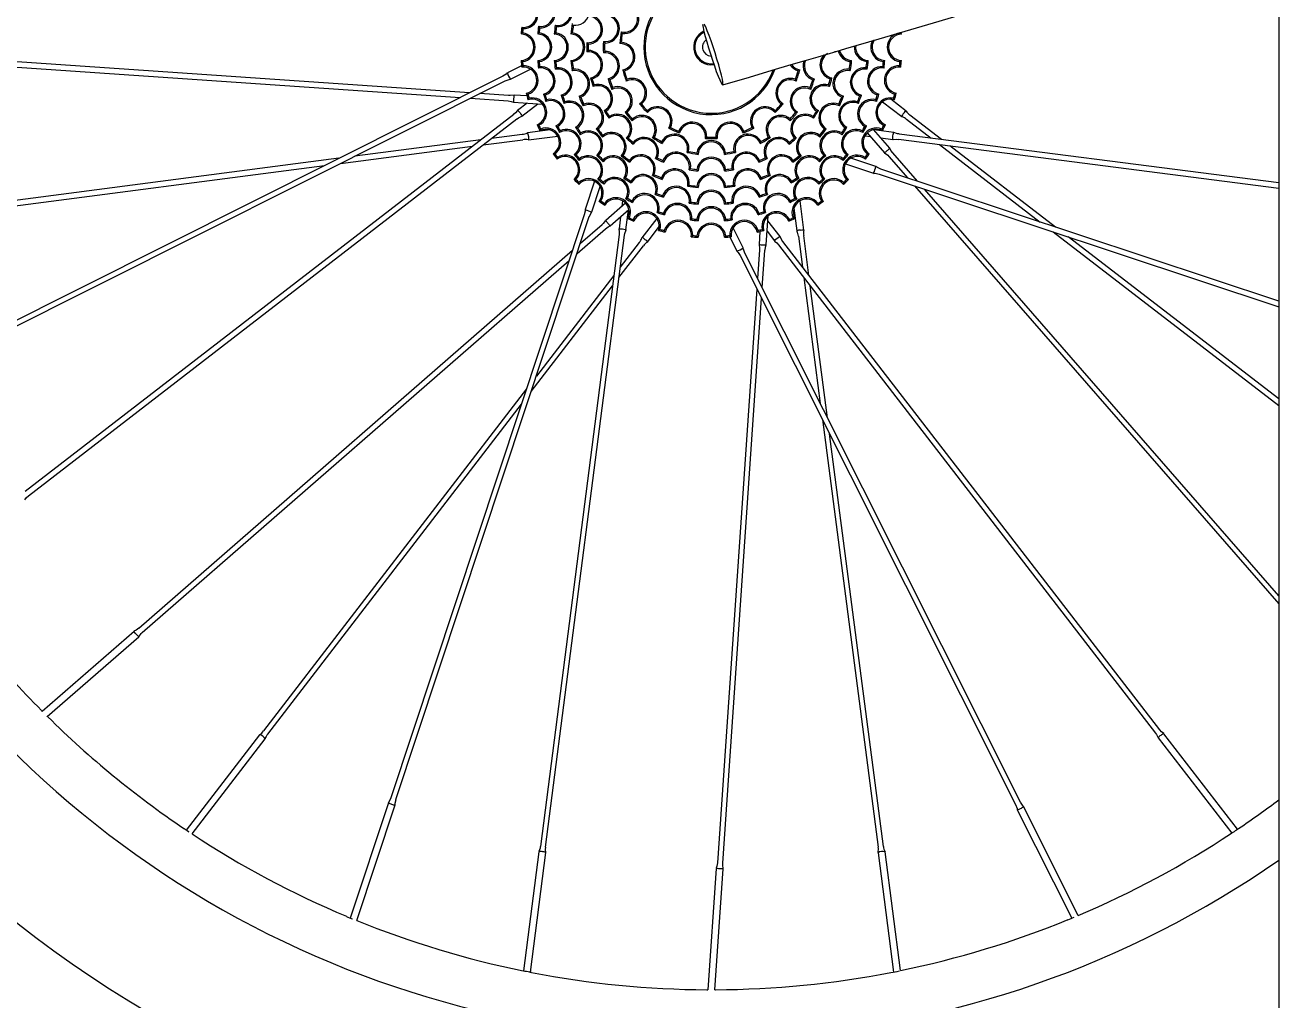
# Model space of a CAD drawing. Header units: millimetres. Extents: x -470 to 13540, y 264 to 3642.
# Drawn here: x -153.7 to 209, y 2629.4 to 2910.3 of the extents above; entities that cross this region are included whole.
import ezdxf

# ---------------------------------------------------------------- set-up
doc = ezdxf.new("R2010")
doc.units = ezdxf.units.MM
doc.layers.add('ZANO_R', color=7, linetype='Continuous', lineweight=0)
doc.layers.add('ZANO_W', color=1, linetype='Continuous', lineweight=0)
doc.styles.add('Arial', font='arial.ttf')
doc.styles.get("Standard").update_dxf_attribs({"font": 'ARIALUNI.TTF'})
doc.dimstyles.new('pl i ang', dxfattribs={"dimtxt": 50, "dimasz": 50, "dimexe": 1.25, "dimexo": 0.625, "dimgap": 10, "dimtad": 1, "dimtoh": 1, "dimtxsty": 'Standard', "dimcen": 2.5, "dimclrd": 1, "dimclre": 1, "dimclrt": 1, "dimadec": 0, "dimazin": 0, "dimtfac": 1, "dimtmove": 0, "dimatfit": 3, "dimfxl": 1, "dimarcsym": 1})

# ---------------------------------------------------------------- blocks, each defined once
blk = doc.blocks.new('*D478')
at = {"layer": 'ZANO_W', "color": 1, "lineweight": -2}
for p, q in [((213.99, 3062.01), (-320.61, 3062.01)), ((-310.61, 3022.01), (-310.61, 2623.43)), ((292.65, 2583.43), (-320.61, 2583.43))]:
    blk.add_line(p, q, dxfattribs=at)
at = {"layer": 'ZANO_W', "color": 1}
for points in [[(-303.94, 3022.01), (-317.27, 3022.01), (-310.61, 3062.01)], [(-317.27, 2623.43), (-303.94, 2623.43), (-310.61, 2583.43)]]:
    blk.add_solid(points, dxfattribs=at)
at = {"layer": 'ZANO_W', "color": 1, "insert": (-341.03, 2822.72), "char_height": 40, "attachment_point": 5, "rotation": 90, "style": 'Arial'}
blk.add_mtext('479', dxfattribs=at)

msp = doc.modelspace()

# ---------------------------------------------------------------- linework, layer by layer
at = {"layer": 'ZANO_R'}
for p, q in [((207.53, 3005.53), (207.53, 2587.43)), ((-10.59, 2909.7), (-10.25, 2909.29)), ((-5.77, 2909.96), (-5.44, 2909.54)), ((-0.93, 2910.29), (-0.6, 2909.86)), ((18.05, 2908.38), (18.36, 2907.93)), ((-10.76, 2907.74), (-10.36, 2908.09)), ((-5.99, 2907.74), (-5.58, 2908.09)), ((-1.21, 2907.74), (-0.8, 2908.09)), ((3.57, 2907.74), (3.98, 2908.08)), ((8.17, 2905.25), (8.54, 2904.85)), ((12.95, 2905.55), (13.32, 2905.15)), ((17.69, 2904.99), (18.09, 2905.36)), ((98.39, 2908.09), (98.8, 2907.74)), ((-25.66, 2890.78), (-191.05, 2902.14)), ((8.17, 2902.62), (8.54, 2903.02)), ((12.95, 2902.32), (13.32, 2902.72)), ((79.86, 2902.62), (79.49, 2902.64)), ((-191.15, 2900.62), (-28.34, 2889.43)), ((-10.63, 2898.6), (-14.73, 2896.55)), ((-13.82, 2894.73), (-8.04, 2897.63)), ((-10.76, 2900.13), (-10.36, 2899.78)), ((-10.59, 2898.17), (-10.25, 2898.59)), ((-5.99, 2900.13), (-5.58, 2899.78)), ((-5.77, 2897.91), (-5.44, 2898.33)), ((-1.21, 2900.13), (-0.8, 2899.78)), ((-0.93, 2897.58), (-0.6, 2898.01)), ((3.57, 2900.13), (3.98, 2899.79)), ((3.96, 2897.14), (4.27, 2897.58)), ((83.76, 2897.58), (84.07, 2897.14)), ((84.05, 2899.79), (84.47, 2900.13)), ((88.63, 2898.01), (88.96, 2897.58)), ((88.83, 2899.78), (89.25, 2900.13)), ((93.47, 2898.33), (93.8, 2897.91)), ((93.61, 2899.78), (94.02, 2900.13)), ((98.28, 2898.59), (98.62, 2898.17)), ((98.39, 2899.78), (98.8, 2900.13)), ((-16.03, 2895.61), (-174.19, 2816.24)), ((-173.51, 2814.88), (-15.34, 2894.25)), ((9.26, 2895.09), (9.72, 2894.82)), ((14.27, 2894.83), (14.75, 2894.57)), ((18.49, 2897.43), (18.96, 2897.15)), ((19.54, 2894.19), (19.75, 2894.69)), ((68.28, 2894.69), (68.49, 2894.19)), ((69.08, 2897.15), (69.55, 2897.43)), ((73.28, 2894.57), (73.76, 2894.83)), ((78.31, 2894.82), (78.78, 2895.09)), ((-14.39, 2890), (-22.67, 2890.57)), ((-9.27, 2890.67), (-8.81, 2890.4)), ((-4.29, 2890.45), (-3.82, 2890.19)), ((9.99, 2892.58), (10.24, 2893.06)), ((15.38, 2891.79), (15.58, 2892.3)), ((72.45, 2892.3), (72.65, 2891.79)), ((77.8, 2893.06), (78.04, 2892.58)), ((91.85, 2890.19), (92.32, 2890.45)), ((96.84, 2890.4), (97.3, 2890.67)), ((-25.35, 2889.23), (-14.49, 2888.48)), ((-12.93, 2888.12), (-4.62, 2887.55)), ((-9.07, 2889.89), (-12.79, 2890.15)), ((-9.02, 2887.85), (-11.8, 2885.71)), ((-10.56, 2884.1), (-5.97, 2887.64)), ((-8.76, 2888.78), (-8.5, 2889.24)), ((-3.64, 2888.32), (-3.39, 2888.79)), ((0.77, 2890.16), (1.25, 2889.92)), ((1.62, 2887.74), (1.84, 2888.23)), ((5.93, 2889.79), (6.42, 2889.57)), ((7.08, 2887.01), (7.27, 2887.51)), ((23.34, 2887.61), (23.88, 2887.54)), ((64.15, 2887.54), (64.69, 2887.61)), ((80.76, 2887.51), (80.95, 2887.01)), ((81.61, 2889.57), (82.1, 2889.79)), ((86.2, 2888.23), (86.42, 2887.74)), ((86.79, 2889.92), (87.26, 2890.16)), ((91.43, 2888.79), (91.67, 2888.32)), ((93.35, 2888.22), (98.91, 2883.94)), ((100.15, 2885.55), (95.71, 2888.96)), ((96.53, 2889.24), (96.79, 2888.78)), ((-12.89, 2884.55), (-153.64, 2775.91)), ((-152.71, 2774.7), (-11.96, 2883.34)), ((13.15, 2885.66), (13.68, 2885.53)), ((14.57, 2883.45), (14.67, 2883.99)), ((19.18, 2885.21), (19.72, 2885.13)), ((21.26, 2882.73), (21.28, 2883.27)), ((25.62, 2885.08), (25.61, 2885.62)), ((62.42, 2885.62), (62.41, 2885.08)), ((66.76, 2883.27), (66.77, 2882.73)), ((68.31, 2885.13), (68.85, 2885.21)), ((73.36, 2883.99), (73.46, 2883.45)), ((74.35, 2885.53), (74.88, 2885.66)), ((100.31, 2883.18), (107.4, 2877.73)), ((110.4, 2877.34), (101.24, 2884.39)), ((-2.4, 2880.11), (-8.94, 2879.26)), ((-6.16, 2881.62), (-5.66, 2881.43)), ((-5.33, 2879.84), (-5.15, 2880.35)), ((-0.73, 2881.28), (-0.21, 2881.12)), ((0.32, 2879.32), (0.47, 2879.83)), ((4.92, 2880.88), (5.44, 2880.75)), ((10.89, 2880.42), (11.42, 2880.33)), ((31.77, 2880.61), (32.29, 2880.77)), ((34.88, 2879.23), (34.65, 2879.72)), ((53.38, 2879.72), (53.15, 2879.23)), ((55.74, 2880.77), (56.27, 2880.61)), ((76.61, 2880.33), (77.14, 2880.42)), ((82.59, 2880.75), (83.12, 2880.88)), ((87.56, 2879.83), (87.71, 2879.32)), ((88.25, 2881.12), (88.76, 2881.28)), ((95.47, 2874.85), (90.8, 2880.21)), ((96.63, 2879.37), (90.88, 2880.11)), ((93.18, 2880.35), (93.36, 2879.84)), ((93.69, 2881.43), (94.19, 2881.62)), ((-22.34, 2877.26), (-58.65, 2872.52)), ((-21.73, 2875.8), (-10.27, 2877.29)), ((-10.46, 2878.8), (-19.33, 2877.65)), ((-8.68, 2877.24), (-0.22, 2878.35)), ((6.28, 2878.71), (6.39, 2879.24)), ((12.72, 2878.02), (12.78, 2878.56)), ((19.55, 2877.71), (20.09, 2877.72)), ((21.53, 2875.99), (21.48, 2876.53)), ((27.08, 2877.84), (27.62, 2877.95)), ((29.88, 2876.22), (29.72, 2876.74)), ((42.31, 2877.65), (42.73, 2878)), ((45.31, 2878), (45.72, 2877.65)), ((58.32, 2876.74), (58.15, 2876.22)), ((60.42, 2877.95), (60.95, 2877.84)), ((66.56, 2876.53), (66.5, 2875.99)), ((67.94, 2877.72), (68.48, 2877.71)), ((75.26, 2878.56), (75.31, 2878.02)), ((81.64, 2879.24), (81.75, 2878.71)), ((88.28, 2878.4), (89.86, 2878.19)), ((88.95, 2879.24), (93.94, 2873.51)), ((92.89, 2877.8), (96.37, 2877.36)), ((97.97, 2877.41), (207.53, 2863.3)), ((207.53, 2864.84), (98.16, 2878.92)), ((109.8, 2875.88), (138.83, 2853.56)), ((-62.79, 2870.44), (-24.73, 2875.41)), ((-1.52, 2873.25), (-0.99, 2873.15)), ((-0.39, 2871.64), (-0.31, 2872.17)), ((4.55, 2872.99), (5.09, 2872.93)), ((11.03, 2872.76), (11.57, 2872.75)), ((18.1, 2872.64), (18.64, 2872.7)), ((37.03, 2873.62), (37.49, 2873.91)), ((40.21, 2873.06), (39.88, 2873.49)), ((48.15, 2873.49), (47.82, 2873.06)), ((50.54, 2873.91), (51, 2873.62)), ((69.39, 2872.7), (69.93, 2872.64)), ((76.47, 2872.75), (77.01, 2872.76)), ((82.95, 2872.93), (83.48, 2872.99)), ((88.34, 2872.17), (88.43, 2871.64)), ((89.03, 2873.15), (89.55, 2873.25)), ((95.17, 2872.49), (100.62, 2866.23)), ((103.46, 2865.29), (96.32, 2873.49)), ((143.22, 2852.1), (112.8, 2875.5)), ((-63.24, 2871.92), (-186.52, 2855.83)), ((-186.32, 2854.32), (-67.38, 2869.84)), ((5.97, 2871.27), (6.01, 2871.8)), ((12.84, 2870.95), (12.83, 2871.48)), ((20.5, 2870.81), (20.41, 2871.34)), ((27.93, 2871.88), (28.45, 2872.05)), ((30.32, 2870.79), (30.11, 2871.29)), ((37.62, 2868.64), (38.06, 2868.95)), ((40.21, 2868.27), (39.87, 2868.69)), ((48.16, 2868.69), (47.82, 2868.27)), ((49.97, 2868.95), (50.41, 2868.64)), ((57.92, 2871.29), (57.71, 2870.79)), ((59.58, 2872.05), (60.1, 2871.88)), ((67.62, 2871.34), (67.54, 2870.81)), ((75.2, 2871.48), (75.19, 2870.95)), ((82.02, 2871.8), (82.07, 2871.27)), ((82.66, 2870.32), (90.78, 2867.62)), ((91.42, 2869.55), (84.19, 2871.95)), ((207.53, 2830.77), (92.84, 2868.81)), ((4.5, 2865.81), (5.04, 2865.8)), ((5.89, 2864.42), (5.88, 2864.95)), ((10.4, 2865.29), (7.7, 2857.17)), ((11.35, 2865.88), (11.88, 2865.93)), ((13.07, 2864.47), (13.01, 2865.01)), ((18.79, 2866.2), (19.32, 2866.31)), ((20.96, 2864.84), (20.83, 2865.36)), ((27.09, 2867), (27.59, 2867.19)), ((29.87, 2865.85), (29.65, 2866.34)), ((58.38, 2866.34), (58.16, 2865.85)), ((60.44, 2867.19), (60.95, 2867)), ((67.2, 2865.36), (67.07, 2864.84)), ((68.71, 2866.31), (69.24, 2866.2)), ((75.02, 2865.01), (74.96, 2864.47)), ((76.15, 2865.93), (76.68, 2865.88)), ((82.15, 2864.95), (82.14, 2864.42)), ((83, 2865.8), (83.53, 2865.81)), ((92.36, 2867.37), (207.53, 2829.16)), ((9.63, 2856.53), (12.03, 2863.76)), ((27.82, 2861.53), (28.31, 2861.76)), ((37.22, 2863.88), (37.66, 2864.19)), ((40.21, 2863.49), (39.87, 2863.9)), ((48.16, 2863.9), (47.82, 2863.49)), ((50.37, 2864.19), (50.81, 2863.88)), ((59.72, 2861.76), (60.21, 2861.53)), ((102.59, 2863.97), (207.53, 2743.55)), ((207.53, 2745.87), (105.43, 2863.03)), ((11.72, 2859.53), (12.25, 2859.61)), ((13.33, 2858.4), (13.23, 2858.93)), ((19.32, 2859.01), (13.6, 2854.02)), ((18.48, 2859.67), (18.28, 2858.09)), ((19.4, 2860.24), (19.92, 2860.39)), ((21.36, 2859.19), (21.2, 2859.7)), ((30.24, 2860.69), (30, 2861.17)), ((37.66, 2858.99), (38.09, 2859.32)), ((40.21, 2858.71), (39.87, 2859.12)), ((48.17, 2859.12), (47.82, 2858.71)), ((49.94, 2859.32), (50.37, 2858.99)), ((58.04, 2861.17), (57.79, 2860.69)), ((66.83, 2859.7), (66.67, 2859.19)), ((68.12, 2860.39), (68.63, 2860.24)), ((70.71, 2851.24), (69.6, 2859.7)), ((74.8, 2858.93), (74.7, 2858.4)), ((75.78, 2859.61), (76.31, 2859.53)), ((7.45, 2855.59), (-48.27, 2687.63)), ((-46.83, 2687.15), (8.89, 2855.11)), ((14.93, 2852.48), (20.29, 2857.15)), ((17.89, 2855.06), (17.44, 2851.58)), ((19.45, 2851.32), (20.19, 2857.07)), ((19.92, 2854.59), (20.43, 2854.77)), ((21.7, 2853.76), (21.52, 2854.26)), ((28.3, 2854.6), (24.02, 2849.04)), ((28.4, 2856.28), (28.87, 2856.53)), ((30.53, 2855.63), (30.27, 2856.1)), ((37.99, 2854.15), (38.41, 2854.48)), ((40.21, 2853.93), (39.86, 2854.34)), ((48.17, 2854.34), (47.82, 2853.93)), ((49.62, 2854.48), (50.04, 2854.15)), ((57.77, 2856.1), (57.5, 2855.63)), ((59.16, 2856.53), (59.64, 2856.28)), ((59.83, 2846.99), (60.4, 2855.3)), ((63.85, 2849.36), (60.31, 2853.95)), ((66.52, 2854.26), (66.33, 2853.76)), ((67.6, 2854.77), (68.11, 2854.59)), ((67.84, 2857.52), (68.69, 2850.98)), ((5.37, 2844.49), (13.57, 2851.64)), ((12.57, 2852.78), (6.31, 2847.33)), ((25.63, 2847.8), (29.04, 2852.24)), ((28.86, 2851.16), (29.32, 2851.42)), ((30.76, 2850.65), (30.48, 2851.11)), ((53.22, 2846.1), (50.32, 2851.88)), ((57.55, 2851.11), (57.28, 2850.65)), ((58.06, 2850.85), (57.8, 2847.13)), ((58.71, 2851.42), (59.17, 2851.16)), ((60.1, 2850.9), (62.24, 2848.12)), ((142.5, 2850.73), (207.53, 2800.72)), ((17.49, 2849.99), (-5.22, 2673.64)), ((-3.71, 2673.45), (19, 2849.79)), ((17.42, 2837.55), (24.47, 2846.71)), ((23.26, 2847.64), (17.81, 2840.55)), ((38.25, 2849.33), (38.67, 2849.67)), ((40.21, 2849.16), (39.86, 2849.56)), ((48.17, 2849.56), (47.82, 2849.16)), ((49.35, 2849.28), (51.41, 2845.19)), ((49.37, 2849.67), (49.78, 2849.33)), ((63.41, 2847.03), (172.05, 2706.28)), ((173.25, 2707.21), (64.61, 2847.96)), ((69.15, 2849.45), (70.3, 2840.58)), ((72.15, 2838.19), (70.66, 2849.65)), ((207.53, 2802.64), (146.89, 2849.28)), ((4.05, 2845.36), (-120.93, 2736.45)), ((52.34, 2843.89), (131.71, 2685.73)), ((133.07, 2686.41), (53.7, 2844.58)), ((57.95, 2845.53), (57.38, 2837.25)), ((58.72, 2834.57), (59.47, 2845.42)), ((-119.93, 2735.3), (3.11, 2842.52)), ((15.96, 2838.15), (-6.36, 2809.12)), ((70.7, 2837.58), (75.43, 2801.27)), ((-7.82, 2804.73), (15.58, 2835.15)), ((57.17, 2834.26), (45.81, 2668.87)), ((77.51, 2797.13), (72.55, 2835.19)), ((47.33, 2668.77), (58.52, 2831.58)), ((-9.19, 2805.45), (-84.98, 2706.91)), ((-83.77, 2705.98), (-10.64, 2801.06)), ((76.03, 2796.68), (92.12, 2673.4)), ((93.63, 2673.6), (78.11, 2792.54)), ((-122.29, 2735.6), (-148.74, 2712.55)), ((-147.3, 2711.11), (-120.95, 2734.07)), ((-86.14, 2705.82), (-107.29, 2678.33)), ((195.67, 2678.58), (174.41, 2706.12)), ((-105.57, 2677.22), (-84.53, 2704.59)), ((172.81, 2704.88), (193.97, 2677.46)), ((-49.01, 2686.21), (-60.03, 2653)), ((-58.13, 2652.26), (-47.08, 2685.57)), ((132.19, 2684.2), (147.89, 2652.92)), ((149.75, 2653.74), (134.01, 2685.11)), ((-5.67, 2672.11), (-10.09, 2637.76)), ((-8.1, 2637.36), (-3.65, 2671.85)), ((92.07, 2671.82), (96.56, 2637.42)), ((98.55, 2637.85), (94.08, 2672.08)), ((45.45, 2667.31), (43.05, 2632.31)), ((45.08, 2632.31), (47.48, 2667.17))]:
    msp.add_line(p, q, dxfattribs=at)
at = {"layer": 'ZANO_R', "flags": 128}
for points in [[(47.32, 2893.08), (54.99, 2895.35), (61.57, 2897.29), (67.08, 2898.92), (71.5, 2900.22), (74.83, 2901.21), (77.4, 2901.97), (80.04, 2902.75), (82.81, 2903.56), (92.36, 2906.38), (103.18, 2909.56), (117.14, 2913.66), (131.38, 2917.83), (145.9, 2922.07), (172.54, 2929.79), (199.7, 2937.57), (207.53, 2939.78)], [(41.51, 2910.47), (41.66, 2909.61), (41.92, 2908.45), (42.27, 2907.06), (42.71, 2905.47), (43.21, 2903.76), (43.76, 2901.99), (44.34, 2900.22), (44.92, 2898.53), (45.48, 2896.98), (46, 2895.62), (46.46, 2894.52), (46.85, 2893.71), (47.14, 2893.22), (47.32, 2893.08), (47.4, 2893.28), (47.36, 2893.83), (47.21, 2894.7), (46.95, 2895.85), (46.6, 2897.24), (46.16, 2898.83), (45.66, 2900.54), (45.11, 2902.31)], [(45.11, 2902.31), (44.53, 2904.08), (43.95, 2905.77), (43.39, 2907.33), (42.87, 2908.68), (42.41, 2909.79), (42.02, 2910.6)], [(-14.75, 2896.57), (-15.11, 2896.21), (-16.03, 2895.62)], [(-15.34, 2894.24), (-14.21, 2894.66), (-13.82, 2894.7)], [(-14.5, 2888.45), (-13.61, 2888.34), (-12.95, 2888.09)], [(-12.8, 2890.15), (-13.95, 2889.99), (-14.39, 2890.04)], [(-11.83, 2885.72), (-12.35, 2885.03), (-12.91, 2884.57)], [(-11.94, 2883.31), (-11.53, 2883.63), (-10.56, 2884.08)], [(-11.81, 2885.7), (-11.8, 2885.71), (-11.71, 2885.68), (-11.54, 2885.53), (-11.32, 2885.29), (-11.07, 2884.99), (-10.84, 2884.67), (-10.66, 2884.39), (-10.57, 2884.19), (-10.56, 2884.1), (-10.57, 2884.1)], [(99.41, 2884.84), (99.66, 2885.14), (99.88, 2885.38), (100.06, 2885.52), (100.15, 2885.55), (100.16, 2885.54)], [(96.38, 2877.36), (96.37, 2877.36), (96.33, 2877.44), (96.32, 2877.66), (96.33, 2877.99), (96.37, 2878.38), (96.43, 2878.76), (96.5, 2879.09), (96.57, 2879.3), (96.63, 2879.37), (96.64, 2879.37)], [(98.16, 2878.95), (97.65, 2879.01), (96.65, 2879.38)], [(-8.66, 2878.27), (-8.62, 2877.88), (-8.61, 2877.55), (-8.63, 2877.33), (-8.68, 2877.24), (-8.69, 2877.24)], [(96.39, 2877.33), (97.25, 2877.45), (97.96, 2877.37)], [(93.94, 2873.51), (94.87, 2872.81), (95.14, 2872.46)], [(96.35, 2873.51), (95.79, 2874.22), (95.5, 2874.86)], [(92.84, 2868.82), (91.75, 2869.33), (91.44, 2869.57)], [(90.78, 2867.59), (91.29, 2867.6), (92.36, 2867.35)], [(7.67, 2857.17), (7.68, 2856.66), (7.44, 2855.59)], [(8.9, 2855.11), (9.41, 2856.2), (9.65, 2856.51)], [(13.59, 2854.01), (12.89, 2853.09), (12.55, 2852.81)], [(13.59, 2851.61), (14.3, 2852.16), (14.94, 2852.45)], [(17.41, 2851.56), (17.53, 2850.71), (17.45, 2849.99)], [(17.44, 2851.57), (17.44, 2851.58), (17.52, 2851.62), (17.74, 2851.64), (18.07, 2851.62), (18.46, 2851.58), (18.85, 2851.52), (19.17, 2851.45), (19.38, 2851.38), (19.45, 2851.32), (19.45, 2851.31)], [(19.03, 2849.79), (19.09, 2850.3), (19.46, 2851.31)], [(69.68, 2851.26), (70.07, 2851.3), (70.4, 2851.31), (70.62, 2851.29), (70.71, 2851.24), (70.71, 2851.23)], [(24.92, 2848.54), (25.22, 2848.29), (25.46, 2848.07), (25.6, 2847.89), (25.63, 2847.8), (25.62, 2847.79)], [(57.8, 2847.12), (57.96, 2845.97), (57.91, 2845.53)], [(59.51, 2845.42), (59.61, 2846.31), (59.86, 2846.97)], [(62.25, 2848.11), (62.24, 2848.12), (62.27, 2848.21), (62.42, 2848.38), (62.66, 2848.6), (62.96, 2848.85), (63.28, 2849.08), (63.56, 2849.25), (63.76, 2849.35), (63.85, 2849.36), (63.86, 2849.35)], [(62.24, 2848.09), (62.93, 2847.57), (63.38, 2847.01)], [(64.64, 2847.98), (64.32, 2848.38), (63.87, 2849.36)], [(51.38, 2845.17), (51.75, 2844.81), (52.33, 2843.89)], [(53.71, 2844.58), (53.29, 2845.71), (53.25, 2846.1)], [(-153.77, 2773.53), (-153.25, 2774.22), (-152.69, 2774.67)], [(-120.95, 2736.48), (-121.66, 2735.92), (-122.3, 2735.63)], [(-120.95, 2734.07), (-120.95, 2734.07), (-121.02, 2734.11), (-121.18, 2734.27), (-121.41, 2734.51), (-121.66, 2734.8), (-121.92, 2735.09), (-122.12, 2735.35), (-122.25, 2735.53), (-122.29, 2735.6), (-122.29, 2735.6)], [(-120.95, 2734.07), (-120.25, 2735), (-119.9, 2735.27)], [(-147.15, 2710.99), (-147.18, 2711.01), (-147.31, 2711.12)], [(172.02, 2706.26), (172.34, 2705.85), (172.79, 2704.88)], [(174.42, 2706.15), (173.73, 2706.67), (173.28, 2707.23)], [(-48.28, 2687.64), (-48.78, 2686.54), (-49.03, 2686.23)], [(-47.05, 2685.58), (-47.06, 2686.08), (-46.81, 2687.15)], [(131.7, 2685.73), (132.12, 2684.6), (132.16, 2684.2)], [(134.02, 2685.14), (133.66, 2685.49), (133.08, 2686.42)], [(-106.37, 2677.72), (-106.61, 2677.87), (-106.97, 2678.1), (-107.31, 2678.34), (-107.6, 2678.55), (-107.81, 2678.71), (-107.92, 2678.79), (-107.92, 2678.79)], [(195.96, 2678.79), (195.96, 2678.79), (195.85, 2678.71), (195.63, 2678.55), (195.34, 2678.34), (195, 2678.1), (194.65, 2677.87), (194.32, 2677.67), (194.06, 2677.51), (193.9, 2677.42), (193.87, 2677.4)], [(-5.25, 2673.64), (-5.31, 2673.13), (-5.68, 2672.13)], [(-3.63, 2671.87), (-3.75, 2672.73), (-3.67, 2673.44)], [(45.78, 2668.88), (45.67, 2667.98), (45.42, 2667.33)], [(47.48, 2667.17), (47.4, 2667.15), (47.18, 2667.15), (46.85, 2667.16), (46.46, 2667.18), (46.07, 2667.21), (45.74, 2667.25), (45.53, 2667.28), (45.45, 2667.31), (45.45, 2667.31)], [(47.48, 2667.17), (47.32, 2668.33), (47.37, 2668.76)], [(-7.74, 2637.3), (-7.73, 2637.3), (-7.83, 2637.31), (-8.05, 2637.34), (-8.39, 2637.39), (-8.78, 2637.46), (-9.2, 2637.55), (-9.59, 2637.63), (-9.91, 2637.71), (-10.13, 2637.77), (-10.22, 2637.79), (-10.21, 2637.79)]]:
    msp.add_lwpolyline(points, dxfattribs=at)
at = {"layer": 'ZANO_R'}
for centre, radius, start, end in [((44.02, 2903.94), 322, 40.0607, 264.4729), ((44.02, 2903.94), 285.67, 41.8619, 180), ((44.02, 2903.94), 19.43, 42.2507, 180), ((44.02, 2903.94), 19.04, 42.8501, 339.6792), ((-10.06, 2913.47), 3.81, 261.9875, 78.0125), ((-10.06, 2913.47), 4.19, 267.397, 72.603), ((-5.17, 2913.72), 3.81, 260.9263, 76.5737), ((-5.17, 2913.72), 4.19, 266.3546, 71.1454), ((-0.23, 2914.04), 3.81, 259.5476, 74.7381), ((-0.23, 2914.04), 4.19, 264.9987, 69.287), ((4.77, 2914.45), 4.19, 263.1662, 66.8338), ((18.96, 2912.08), 3.81, 256.1455, 67.8545), ((18.96, 2912.08), 4.19, 261.7744, 62.2256), ((8.51, 2909.04), 3.81, 264.8619, 78.7745), ((8.51, 2909.04), 4.19, 270.3775, 73.2589), ((13.38, 2909.34), 3.81, 263.5101, 76.4899), ((13.38, 2909.34), 4.19, 269.0734, 70.9266), ((44.02, 2903.94), 54.91, 173.9751, 176.0249), ((44.02, 2903.94), 54.53, 174.3698, 175.6302), ((44.02, 2903.94), 50.15, 173.1026, 175.6474), ((44.02, 2903.94), 49.77, 173.5365, 175.2135), ((44.02, 2903.94), 45.39, 171.9523, 175.1906), ((44.02, 2903.94), 45.01, 172.4339, 174.7089), ((44.02, 2903.94), 40.63, 170.3734, 174.6266), ((44.02, 2903.94), 40.25, 170.9146, 174.0854), ((44.02, 2903.94), 26.34, 170.291, 177.709), ((44.02, 2903.94), 5.08, 114.7068, 278.6847), ((-10.89, 2903.94), 3.81, 271.9875, 88.0125), ((-10.89, 2903.94), 4.19, 277.397, 82.603), ((-6.13, 2903.94), 3.81, 272.1763, 87.8237), ((-6.13, 2903.94), 4.19, 277.6046, 82.3954), ((-1.37, 2903.94), 3.81, 272.4047, 87.5953), ((-1.37, 2903.94), 4.19, 277.8559, 82.1441), ((3.39, 2903.94), 3.81, 272.6867, 87.3133), ((3.39, 2903.94), 4.19, 278.1662, 81.8338), ((44.02, 2903.94), 35.87, 177.9056, 182.0944), ((44.02, 2903.94), 35.49, 178.5229, 181.4771), ((44.02, 2903.94), 31.11, 177.0202, 182.9798), ((44.02, 2903.94), 30.72, 177.7388, 182.2612), ((17.82, 2901.18), 3.81, 280.1455, 91.8545), ((44.02, 2903.94), 25.96, 171.1504, 176.8496), ((17.82, 2901.18), 4.19, 285.7744, 86.2256), ((44.02, 2903.94), 4.76, 115.4603, 277.9838), ((44.02, 2903.94), 2.54, 125.1186, 268.5407), ((94.17, 2903.94), 4.19, 152.7827, 262.3954), ((94.17, 2903.94), 3.81, 146.6692, 267.8237), ((98.93, 2903.94), 4.19, 97.397, 262.603), ((98.93, 2903.94), 3.81, 91.9875, 268.0125), ((44.02, 2903.94), 54.91, 3.9751, 4.5176), ((44.02, 2903.94), 285.67, 180, 304.9163), ((8.51, 2898.83), 3.81, 281.2255, 95.1381), ((8.51, 2898.83), 4.19, 286.7411, 89.6225), ((13.38, 2898.53), 3.81, 283.5101, 96.4899), ((13.38, 2898.53), 4.19, 289.0734, 90.9266), ((44.02, 2903.94), 19.43, 180, 340.6619), ((79.52, 2898.83), 4.19, 136.3113, 253.2589), ((79.52, 2898.83), 3.81, 121.4777, 258.7745), ((84.64, 2903.94), 4.19, 194.2399, 261.8338), ((84.64, 2903.94), 3.81, 193.977, 267.3133), ((89.41, 2903.94), 4.19, 175.094, 262.1441), ((89.41, 2903.94), 3.81, 172.5982, 267.5953), ((44.02, 2903.94), 54.91, 183.9751, 186.0249), ((-10.06, 2894.4), 3.81, 281.9875, 98.0125), ((44.02, 2903.94), 54.53, 184.3698, 185.6302), ((-10.06, 2894.4), 4.19, 287.397, 92.603), ((44.02, 2903.94), 50.15, 184.3526, 186.8974), ((-5.17, 2894.15), 3.81, 283.4263, 99.0737), ((44.02, 2903.94), 49.77, 184.7865, 186.4635), ((-5.17, 2894.15), 4.19, 288.8546, 93.6454), ((44.02, 2903.94), 45.39, 184.8094, 188.0477), ((-0.23, 2893.84), 3.81, 285.2619, 100.4524), ((44.02, 2903.94), 45.01, 185.2911, 187.5661), ((-0.23, 2893.84), 4.19, 290.713, 95.0013), ((44.02, 2903.94), 40.63, 185.3734, 189.6266), ((44.02, 2903.94), 40.25, 185.9146, 189.0854), ((4.77, 2893.42), 4.19, 293.1662, 96.8338), ((70.22, 2901.18), 4.19, 214.6156, 254.2256), ((70.22, 2901.18), 3.81, 216.4886, 259.8545), ((74.65, 2898.53), 4.19, 159.5346, 250.9266), ((74.65, 2898.53), 3.81, 154.8192, 256.4899), ((83.26, 2893.42), 4.19, 83.1662, 246.8338), ((44.02, 2903.94), 40.25, 350.9146, 354.0854), ((44.02, 2903.94), 40.63, 350.3734, 354.6266), ((88.27, 2893.84), 4.19, 84.9987, 249.287), ((88.27, 2893.84), 3.81, 79.5476, 254.7381), ((44.02, 2903.94), 45.01, 352.4339, 354.7089), ((44.02, 2903.94), 45.39, 351.9523, 355.1906), ((93.2, 2894.15), 4.19, 86.3546, 251.1454), ((93.2, 2894.15), 3.81, 80.9263, 256.5737), ((44.02, 2903.94), 49.77, 353.5365, 355.2135), ((44.02, 2903.94), 50.15, 353.1026, 355.6474), ((98.09, 2894.4), 4.19, 87.397, 252.603), ((98.09, 2894.4), 3.81, 81.9875, 258.0125), ((44.02, 2903.94), 54.53, 354.3698, 355.6302), ((44.02, 2903.94), 54.91, 353.9751, 356.0249), ((-10.08, 2897.74), 4.79, 194.4149, 218.8773), ((4.77, 2893.42), 3.81, 287.6867, 102.3133), ((44.02, 2903.94), 35.87, 194.2692, 198.4581), ((44.02, 2903.94), 35.49, 194.8866, 197.8407), ((44.02, 2903.94), 31.11, 197.0202, 202.9798), ((44.02, 2903.94), 30.72, 197.7388, 202.2612), ((44.02, 2903.94), 26.34, 194.291, 201.709), ((44.02, 2903.94), 25.96, 195.1504, 200.8496), ((21.2, 2890.76), 3.81, 304.1455, 115.8545), ((21.2, 2890.76), 4.19, 309.7744, 110.2256), ((66.83, 2890.76), 4.19, 69.7744, 230.2256), ((66.83, 2890.76), 3.81, 64.1455, 235.8545), ((44.02, 2903.94), 25.96, 339.1504, 344.8496), ((44.02, 2903.94), 26.34, 338.291, 345.709), ((44.02, 2903.94), 30.72, 337.7388, 342.2612), ((44.02, 2903.94), 31.11, 337.0202, 342.9798), ((44.02, 2903.94), 35.49, 342.1593, 345.1134), ((44.02, 2903.94), 35.87, 341.5419, 345.7308), ((83.26, 2893.42), 3.81, 77.6867, 252.3133), ((44.02, 2903.94), 54.91, 193.9751, 196.0249), ((44.02, 2903.94), 54.53, 194.3698, 195.6302), ((44.02, 2903.94), 50.15, 195.6026, 198.1474), ((11.39, 2889.04), 3.81, 297.5891, 111.5018), ((11.39, 2889.04), 4.19, 303.1048, 105.9861), ((17.08, 2888.38), 3.81, 303.5101, 116.4899), ((17.08, 2888.38), 4.19, 309.0734, 110.9266), ((70.95, 2888.38), 4.19, 69.0734, 230.9266), ((70.95, 2888.38), 3.81, 63.5101, 236.4899), ((76.64, 2889.04), 4.19, 74.0139, 236.8952), ((76.64, 2889.04), 3.81, 68.4982, 242.4109), ((44.02, 2903.94), 50.15, 341.8526, 344.3974), ((44.02, 2903.94), 54.53, 344.3698, 345.6302), ((44.02, 2903.94), 54.91, 343.9751, 346.0249), ((-8.4, 2888.57), 4.56, 172.8883, 185.7021), ((-8.37, 2889.08), 4.55, 166.4296, 179.2569), ((-7.58, 2885.15), 3.81, 291.9875, 108.0125), ((-7.58, 2885.15), 4.19, 297.397, 102.603), ((44.02, 2903.94), 49.77, 196.0365, 197.7135), ((-2.32, 2884.74), 3.81, 294.6763, 110.3237), ((-2.32, 2884.74), 4.19, 300.1046, 104.8954), ((44.02, 2903.94), 45.39, 197.6666, 200.9048), ((44.02, 2903.94), 45.01, 198.1482, 200.4232), ((3.12, 2884.24), 3.81, 298.119, 113.3096), ((3.12, 2884.24), 4.19, 303.5701, 107.8584), ((44.02, 2903.94), 40.63, 200.3734, 204.6266), ((44.02, 2903.94), 40.25, 200.9146, 204.0854), ((8.83, 2883.62), 3.81, 302.6867, 117.3133), ((8.83, 2883.62), 4.19, 308.1662, 111.8338), ((44.02, 2903.94), 26.34, 218.291, 225.709), ((44.02, 2903.94), 25.96, 219.1504, 224.8496), ((28.53, 2882.62), 4.19, 333.7744, 134.2256), ((59.5, 2882.62), 4.19, 45.7744, 206.2256), ((44.02, 2903.94), 26.34, 314.291, 321.709), ((44.02, 2903.94), 25.96, 315.1504, 320.8496), ((79.2, 2883.62), 4.19, 68.1662, 231.8338), ((79.2, 2883.62), 3.81, 62.6867, 237.3133), ((84.91, 2884.24), 4.19, 72.1416, 236.4299), ((44.02, 2903.94), 40.25, 335.9146, 339.0854), ((44.02, 2903.94), 40.63, 335.3734, 339.6266), ((84.91, 2884.24), 3.81, 66.6904, 241.881), ((90.35, 2884.74), 4.19, 75.1046, 239.8954), ((44.02, 2903.94), 45.01, 339.5768, 341.8518), ((44.02, 2903.94), 45.39, 339.0952, 342.3334), ((90.35, 2884.74), 3.81, 69.6763, 245.3237), ((44.02, 2903.94), 49.77, 342.2865, 343.9635), ((95.62, 2885.15), 4.19, 77.397, 242.603), ((95.62, 2885.15), 3.81, 71.9875, 248.0125), ((44.02, 2903.94), 35.87, 210.6328, 214.8217), ((44.02, 2903.94), 35.49, 211.2502, 214.2043), ((16.91, 2880.45), 3.81, 313.9528, 127.8654), ((16.91, 2880.45), 4.19, 319.4684, 122.3498), ((44.02, 2903.94), 31.11, 217.0202, 222.9798), ((44.02, 2903.94), 30.72, 217.7388, 222.2612), ((24.02, 2880.11), 3.81, 323.5101, 136.4899), ((24.02, 2880.11), 4.19, 329.0734, 130.9266), ((28.53, 2882.62), 3.81, 328.1455, 139.8545), ((59.5, 2882.62), 3.81, 40.1455, 211.8545), ((64.01, 2880.11), 4.19, 49.0734, 210.9266), ((64.01, 2880.11), 3.81, 43.5101, 216.4899), ((44.02, 2903.94), 30.72, 317.7388, 322.2612), ((44.02, 2903.94), 31.11, 317.0202, 322.9798), ((71.12, 2880.45), 4.19, 57.6502, 220.5316), ((71.12, 2880.45), 3.81, 52.1346, 226.0472), ((44.02, 2903.94), 35.49, 325.7957, 328.7498), ((44.02, 2903.94), 35.87, 325.1783, 329.3672), ((100.35, 2883.74), 1.45, 130.6925, 172.2565), ((98.24, 2881.12), 2.88, 44.8569, 76.3155), ((102.78, 2886.98), 2.99, 208.8292, 239.349), ((44.02, 2903.94), 54.91, 203.9751, 206.0249), ((44.02, 2903.94), 54.53, 204.3698, 205.6302), ((-3.54, 2876.48), 3.81, 301.9875, 118.0125), ((-3.54, 2876.48), 4.19, 307.397, 112.603), ((44.02, 2903.94), 50.15, 206.8526, 209.3974), ((44.02, 2903.94), 49.77, 207.2865, 208.9635), ((2.32, 2876.07), 3.81, 305.9263, 121.5737), ((2.32, 2876.07), 4.19, 311.3546, 116.1454), ((44.02, 2903.94), 45.39, 210.5237, 213.762), ((44.02, 2903.94), 45.01, 211.0053, 213.2804), ((8.53, 2875.64), 3.81, 310.9762, 126.1667), ((8.53, 2875.64), 4.19, 316.4273, 120.7156), ((44.02, 2903.94), 40.63, 215.3734, 219.6266), ((44.02, 2903.94), 40.25, 215.9146, 219.0854), ((15.29, 2875.21), 4.19, 323.1662, 126.8338), ((44.02, 2903.94), 26.34, 242.291, 249.709), ((44.02, 2903.94), 25.96, 243.1504, 248.8496), ((38.54, 2878.17), 4.19, 357.7744, 158.2256), ((38.54, 2878.17), 3.81, 352.1455, 163.8545), ((49.49, 2878.17), 4.19, 21.7744, 182.2256), ((49.49, 2878.17), 3.81, 16.1455, 187.8545), ((44.02, 2903.94), 26.34, 290.291, 297.709), ((44.02, 2903.94), 25.96, 291.1504, 296.8496), ((72.74, 2875.21), 4.19, 53.1662, 216.8338), ((44.02, 2903.94), 40.25, 320.9146, 324.0854), ((44.02, 2903.94), 40.63, 320.3734, 324.6266), ((79.5, 2875.64), 4.19, 59.2844, 223.5727), ((79.5, 2875.64), 3.81, 53.8333, 229.0238), ((85.71, 2876.07), 4.19, 63.8546, 228.6454), ((44.02, 2903.94), 45.01, 326.7196, 328.9947), ((44.02, 2903.94), 45.39, 326.238, 329.4763), ((85.71, 2876.07), 3.81, 58.4263, 234.0737), ((91.57, 2876.48), 4.19, 67.397, 232.603), ((44.02, 2903.94), 49.77, 331.0365, 332.7135), ((44.02, 2903.94), 50.15, 330.6026, 333.1474), ((91.57, 2876.48), 3.81, 61.9875, 238.0125), ((44.02, 2903.94), 54.53, 334.3698, 335.6302), ((44.02, 2903.94), 54.91, 333.9751, 336.0249), ((-10.46, 2881.72), 2.88, 269.867, 301.3061), ((-9.52, 2874.37), 2.99, 73.8378, 104.3404), ((-10.1, 2878.38), 1.45, 355.6932, 37.259), ((15.29, 2875.21), 3.81, 317.6867, 132.3133), ((44.02, 2903.94), 35.87, 226.9965, 231.1854), ((44.02, 2903.94), 35.49, 227.6138, 230.568), ((24.63, 2873.76), 4.19, 335.8321, 138.7134), ((24.63, 2873.76), 3.81, 330.3164, 144.229), ((44.02, 2903.94), 31.11, 237.0202, 242.9798), ((44.02, 2903.94), 30.72, 237.7388, 242.2612), ((33.38, 2874.71), 4.19, 349.0734, 150.9266), ((33.38, 2874.71), 3.81, 343.5101, 156.4899), ((44.02, 2872.83), 4.19, 9.0734, 170.9266), ((44.02, 2872.83), 3.81, 3.5101, 176.4899), ((44.02, 2903.94), 26.34, 266.291, 273.709), ((44.02, 2903.94), 25.96, 267.1504, 272.8496), ((54.66, 2874.71), 4.19, 29.0734, 190.9266), ((54.66, 2874.71), 3.81, 23.5101, 196.4899), ((44.02, 2903.94), 31.11, 297.0202, 302.9798), ((44.02, 2903.94), 30.72, 297.7388, 302.2612), ((63.41, 2873.76), 4.19, 41.2866, 204.1679), ((63.41, 2873.76), 3.81, 35.771, 209.6836), ((44.02, 2903.94), 35.87, 308.8146, 313.0035), ((44.02, 2903.94), 35.49, 309.432, 312.3862), ((72.74, 2875.21), 3.81, 47.6867, 222.3133), ((44.02, 2903.94), 54.91, 213.9751, 216.0249), ((44.02, 2903.94), 54.53, 214.3698, 215.6302), ((1.95, 2868.64), 3.81, 311.9875, 128.0125), ((1.95, 2868.64), 4.19, 317.397, 122.603), ((44.02, 2903.94), 50.15, 218.1026, 220.6474), ((44.02, 2903.94), 49.77, 218.5365, 220.2135), ((8.55, 2868.47), 3.81, 317.1763, 132.8237), ((8.55, 2868.47), 4.19, 322.6046, 127.3954), ((44.02, 2903.94), 45.39, 223.3809, 226.6191), ((44.02, 2903.94), 45.01, 223.8625, 226.1375), ((15.72, 2868.45), 4.19, 329.2844, 133.5727), ((15.72, 2868.45), 3.81, 323.8333, 139.0238), ((44.02, 2903.94), 40.63, 230.3734, 234.6266), ((44.02, 2903.94), 40.25, 230.9146, 234.0854), ((23.7, 2868.75), 4.19, 338.1662, 141.8338), ((23.7, 2868.75), 3.81, 332.6867, 147.3133), ((33.91, 2869.52), 4.19, 352.1957, 155.077), ((33.91, 2869.52), 3.81, 346.68, 160.5927), ((44.02, 2903.94), 31.11, 257.0202, 262.9798), ((44.02, 2903.94), 30.72, 257.7388, 262.2612), ((44.02, 2868.07), 4.19, 8.5593, 171.4407), ((44.02, 2903.94), 31.11, 277.0202, 282.9798), ((44.02, 2903.94), 30.72, 277.7388, 282.2612), ((54.12, 2869.52), 4.19, 24.923, 187.8043), ((54.12, 2869.52), 3.81, 19.4073, 193.32), ((64.33, 2868.75), 4.19, 38.1662, 201.8338), ((64.33, 2868.75), 3.81, 32.6867, 207.3133), ((44.02, 2903.94), 40.63, 305.3734, 309.6266), ((44.02, 2903.94), 40.25, 305.9146, 309.0854), ((72.32, 2868.45), 4.19, 46.4273, 210.7156), ((72.32, 2868.45), 3.81, 40.9762, 216.1667), ((44.02, 2903.94), 45.39, 313.3809, 316.6191), ((44.02, 2903.94), 45.01, 313.8625, 316.1375), ((79.48, 2868.47), 4.19, 52.6046, 217.3954), ((79.48, 2868.47), 3.81, 47.1763, 222.8237), ((86.08, 2868.64), 4.19, 57.397, 222.603), ((44.02, 2903.94), 49.77, 319.7865, 321.4635), ((44.02, 2903.94), 50.15, 319.3526, 321.8974), ((86.08, 2868.64), 3.81, 51.9875, 228.0125), ((44.02, 2903.94), 54.53, 324.3698, 325.6302), ((44.02, 2903.94), 54.91, 323.9751, 326.0249), ((91.56, 2877.4), 4.56, 301.4375, 314.2515), ((91.94, 2877.73), 4.56, 307.8866, 320.707), ((44.02, 2903.94), 35.87, 243.3601, 247.549), ((44.02, 2903.94), 35.49, 243.9775, 246.9316), ((33.5, 2864.69), 4.19, 353.1662, 156.8338), ((33.5, 2864.69), 3.81, 347.6867, 162.3133), ((44.02, 2903.94), 35.87, 259.7237, 263.9126), ((44.02, 2903.94), 35.49, 260.3411, 263.2953), ((44.02, 2868.07), 3.81, 3.0437, 176.9563), ((44.02, 2903.94), 35.87, 276.0874, 280.2763), ((44.02, 2903.94), 35.49, 276.7047, 279.6589), ((54.53, 2864.69), 4.19, 23.1662, 186.8338), ((54.53, 2864.69), 3.81, 17.6867, 192.3133), ((44.02, 2903.94), 35.87, 292.451, 296.6399), ((44.02, 2903.94), 35.49, 293.0684, 296.0225), ((85.77, 2870.36), 5.71, 331.3979, 351.8973), ((44.02, 2903.94), 54.91, 223.9751, 226.0249), ((44.02, 2903.94), 54.53, 224.3698, 225.6302), ((8.72, 2861.87), 4.19, 327.397, 132.603), ((8.72, 2861.87), 3.81, 321.9875, 138.0125), ((44.02, 2903.94), 50.15, 229.3526, 231.8974), ((44.02, 2903.94), 49.77, 229.7865, 231.4635), ((16.15, 2862.24), 4.19, 333.8546, 138.6454), ((16.15, 2862.24), 3.81, 328.4263, 144.0737), ((44.02, 2903.94), 45.39, 236.238, 239.4763), ((44.02, 2903.94), 45.01, 236.7196, 238.9947), ((24.32, 2863.04), 4.19, 342.1416, 146.4299), ((24.32, 2863.04), 3.81, 336.6904, 151.881), ((44.02, 2903.94), 40.63, 245.3734, 249.6266), ((44.02, 2903.94), 40.25, 245.9146, 249.0854), ((44.02, 2863.31), 4.19, 8.1662, 171.8338), ((44.02, 2863.31), 3.81, 2.6867, 177.3133), ((44.02, 2903.94), 40.63, 290.3734, 294.6266), ((44.02, 2903.94), 40.25, 290.9146, 294.0854), ((63.71, 2863.04), 4.19, 33.5701, 197.8584), ((63.71, 2863.04), 3.81, 28.119, 203.3096), ((44.02, 2903.94), 45.39, 300.5237, 303.762), ((44.02, 2903.94), 45.01, 301.0053, 303.2804), ((71.88, 2862.24), 4.19, 41.3546, 206.1454), ((71.88, 2862.24), 3.81, 35.9263, 211.5737), ((44.02, 2903.94), 50.15, 308.1026, 310.6474), ((44.02, 2903.94), 49.77, 308.5365, 310.2135), ((79.31, 2861.87), 4.19, 47.397, 212.603), ((79.31, 2861.87), 3.81, 41.9875, 218.0125), ((44.02, 2903.94), 54.91, 313.9751, 316.0249), ((44.02, 2903.94), 54.53, 314.3698, 315.6302), ((24.82, 2857.6), 4.19, 345.1046, 149.8954), ((24.82, 2857.6), 3.81, 339.6763, 155.3237), ((44.02, 2903.94), 45.39, 249.0952, 252.3334), ((44.02, 2903.94), 45.01, 249.5768, 251.8518), ((33.92, 2859.68), 4.19, 354.9987, 159.287), ((33.92, 2859.68), 3.81, 349.5476, 164.7381), ((44.02, 2903.94), 40.63, 260.3734, 264.6266), ((44.02, 2903.94), 40.25, 260.9146, 264.0854), ((44.02, 2858.55), 4.19, 7.8559, 172.1441), ((44.02, 2858.55), 3.81, 2.4047, 177.5953), ((44.02, 2903.94), 40.63, 275.3734, 279.6266), ((44.02, 2903.94), 40.25, 275.9146, 279.0854), ((54.12, 2859.68), 4.19, 20.713, 185.0013), ((54.12, 2859.68), 3.81, 15.2619, 190.4524), ((44.02, 2903.94), 45.39, 287.6666, 290.9048), ((44.02, 2903.94), 45.01, 288.1482, 290.4232), ((63.21, 2857.6), 4.19, 30.1046, 194.8954), ((63.21, 2857.6), 3.81, 24.6763, 200.3237), ((44.02, 2903.94), 54.91, 233.9751, 236.0249), ((44.02, 2903.94), 54.53, 234.3698, 235.6302), ((16.56, 2856.38), 4.19, 337.397, 142.603), ((16.56, 2856.38), 3.81, 331.9875, 148.0125), ((44.02, 2903.94), 50.15, 240.6026, 243.1474), ((44.02, 2903.94), 49.77, 241.0365, 242.7135), ((34.23, 2854.75), 4.19, 356.3546, 161.1454), ((34.23, 2854.75), 3.81, 350.9263, 166.5737), ((44.02, 2903.94), 45.39, 261.9523, 265.1906), ((44.02, 2903.94), 45.01, 262.4339, 264.7089), ((44.02, 2853.79), 4.19, 7.6046, 172.3954), ((44.02, 2853.79), 3.81, 2.1763, 177.8237), ((44.02, 2903.94), 45.39, 274.8094, 278.0477), ((44.02, 2903.94), 45.01, 275.2911, 277.5661), ((53.8, 2854.75), 4.19, 18.8546, 183.6454), ((53.8, 2854.75), 3.81, 13.4263, 189.0737), ((44.02, 2903.94), 50.15, 296.8526, 299.3974), ((44.02, 2903.94), 49.77, 297.2865, 298.9635), ((71.47, 2856.38), 4.19, 37.397, 202.603), ((71.47, 2856.38), 3.81, 31.9875, 208.0125), ((44.02, 2903.94), 54.91, 303.9751, 306.0249), ((44.02, 2903.94), 54.53, 304.3698, 305.6302), ((10.14, 2861.3), 4.79, 239.417, 263.8775), ((17.48, 2856.39), 4.55, 211.4316, 224.2606), ((44.02, 2903.94), 54.91, 243.9751, 246.0249), ((44.02, 2903.94), 54.53, 244.3698, 245.6302), ((25.24, 2852.34), 4.19, 347.397, 152.603), ((25.24, 2852.34), 3.81, 341.9875, 158.0125), ((44.02, 2903.94), 50.15, 251.8526, 254.3974), ((44.02, 2903.94), 49.77, 252.2865, 253.9635), ((34.48, 2849.86), 4.19, 357.397, 162.603), ((44.02, 2903.94), 50.15, 263.1026, 265.6474), ((44.02, 2903.94), 49.77, 263.5365, 265.2135), ((44.02, 2903.94), 50.15, 274.3526, 276.8974), ((44.02, 2903.94), 49.77, 274.7865, 276.4635), ((53.55, 2849.86), 4.19, 17.397, 182.603), ((44.02, 2903.94), 50.15, 285.6026, 288.1474), ((44.02, 2903.94), 49.77, 286.0365, 287.7135), ((62.8, 2852.34), 4.19, 27.397, 192.603), ((62.8, 2852.34), 3.81, 21.9875, 198.0125), ((44.02, 2903.94), 54.91, 293.9751, 296.0249), ((44.02, 2903.94), 54.53, 294.3698, 295.6302), ((17.81, 2856.01), 4.55, 217.8804, 230.7055), ((44.02, 2903.94), 54.91, 253.9751, 256.0249), ((44.02, 2903.94), 54.53, 254.3698, 255.6302), ((34.48, 2849.86), 3.81, 351.9875, 168.0125), ((44.02, 2849.02), 4.19, 7.397, 172.603), ((44.02, 2849.02), 3.81, 1.9875, 178.0125), ((53.55, 2849.86), 3.81, 11.9875, 188.0125), ((44.02, 2903.94), 54.91, 283.9751, 286.0249), ((44.02, 2903.94), 54.53, 284.3698, 285.6302), ((66.23, 2849.46), 2.88, 359.8598, 31.3125), ((69.57, 2849.82), 1.45, 85.6735, 127.2757), ((73.58, 2850.4), 2.99, 163.8338, 194.3454), ((21.2, 2849.71), 2.88, 314.8611, 346.3127), ((23.82, 2847.6), 1.45, 40.6794, 82.268), ((27.06, 2845.17), 2.98, 118.8278, 149.3499), ((44.02, 2903.94), 54.91, 263.9751, 266.0249), ((44.02, 2903.94), 54.53, 264.3698, 265.6302), ((44.02, 2903.94), 54.91, 273.9751, 276.0249), ((44.02, 2903.94), 54.53, 274.3698, 275.6302), ((58.87, 2851.55), 4.56, 256.4345, 269.2553), ((59.38, 2851.52), 4.56, 262.8848, 275.7042), ((49.79, 2850.67), 5.71, 286.4, 306.8954), ((44.02, 2903.94), 271.61, 214.0172, 224.7359), ((-142.88, 2717.95), 7.97, 220.6478, 222.8439), ((44.02, 2903.94), 271.61, 225.2655, 235.9859), ((-86.68, 2703.46), 2.43, 27.6744, 77.1945), ((-87.57, 2708.44), 2.98, 298.916, 329.3732), ((-81.71, 2703.91), 2.89, 134.8698, 166.4173), ((174.53, 2703.89), 1.99, 120.4736, 150.3113), ((174.93, 2704.2), 1.99, 105.0117, 134.8541), ((-47.69, 2688.06), 2.27, 234.432, 260.3226), ((-46.87, 2688.49), 2.92, 245.855, 265.9115), ((131.82, 2686.45), 2.27, 279.4314, 305.3254), ((132.09, 2687.32), 2.92, 290.8441, 310.9224), ((44.02, 2903.94), 271.61, 304.0141, 307.0124), ((44.02, 2903.94), 271.61, 236.5823, 247.235), ((44.02, 2903.94), 271.61, 292.9088, 303.4843), ((89.2, 2672.66), 2.98, 343.923, 14.3665), ((96.55, 2673.6), 2.89, 179.8798, 211.4082), ((-5.14, 2670.19), 1.99, 75.471, 105.3133), ((-4.65, 2670.13), 1.99, 60.0092, 89.8581), ((93.36, 2669.76), 2.43, 72.6721, 122.1954), ((-52.83, 2670.15), 18.6, 243.6681, 249.5482), ((44.02, 2903.94), 271.61, 247.9088, 258.4839), ((44.02, 2903.94), 271.61, 281.5823, 292.2361), ((139.3, 2674.03), 22.78, 289.2169, 294.015), ((44.02, 2903.94), 271.61, 259.0156, 269.7354), ((44.02, 2903.94), 271.61, 270.2643, 280.9837), ((93.32, 2656.05), 18.92, 277.4247, 285.0512), ((43.66, 2645.54), 13.25, 266.1178, 267.341), ((44.39, 2645.17), 12.88, 273.0657, 273.9039)]:
    msp.add_arc(centre, radius, start, end, dxfattribs=at)

# ---------------------------------------------------------------- dimensions: what is measured, and where the dimension line sits
at = {"layer": 'ZANO_W'}
dim = msp.add_linear_dim(base=(-310.61, 2583.43), p1=(223.99, 3062.01), p2=(302.65, 2583.43), angle=90, dimstyle='pl i ang', override={"dimtxt": 40, "dimasz": 40, "dimexe": 10, "dimexo": 10, "dimtoh": 0, "dimdec": 0, "dimtxsty": 'Arial', "dimtdec": 0, "dimtmove": 1}, dxfattribs=at)
dim.commit()
dim.dimension.update_dxf_attribs({"geometry": '*D478', "text_midpoint": (-341.03, 2822.72)})

doc.saveas('drawing.dxf')
